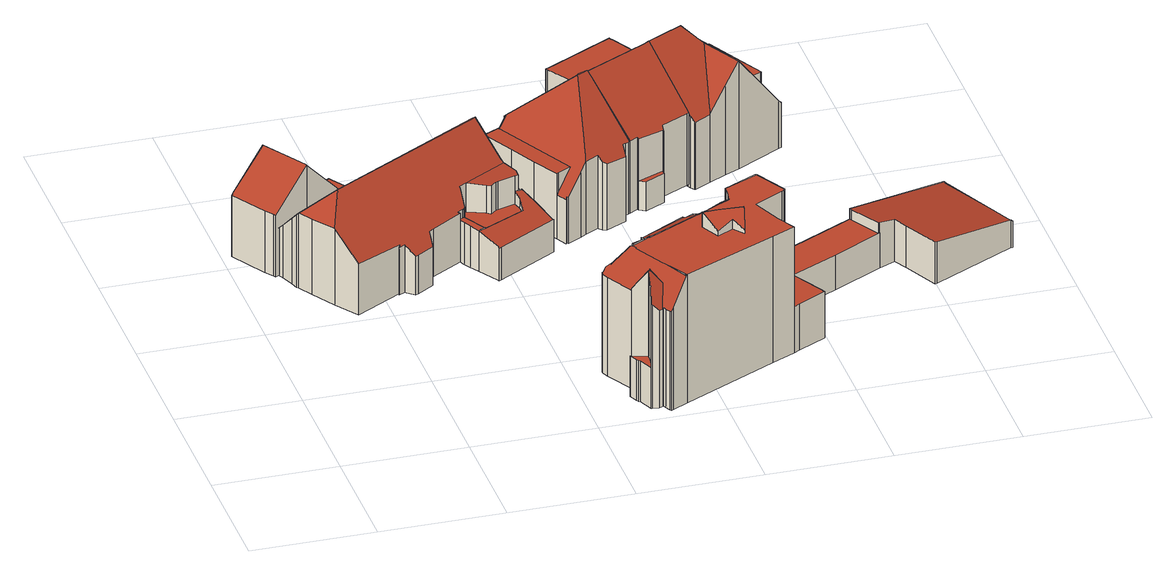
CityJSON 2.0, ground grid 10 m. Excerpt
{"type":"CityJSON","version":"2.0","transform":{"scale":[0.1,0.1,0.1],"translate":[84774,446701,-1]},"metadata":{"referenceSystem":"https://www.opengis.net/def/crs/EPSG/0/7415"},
"CityObjects":{
"building1":{"type":"Building","attributes":{"dak_type":"slanted","data_area":37.62,"data_coverage":0.921,"geconstateerd":false,"gid":18958356,"h_dak_50p":5.66,"h_dak_70p":6.56,"h_dak_max":7.99,"h_dak_min":1.88,"h_maaiveld":-0.335,"kas_warenhuis":false,"lod11_replace":false,"ondergronds_type":"above ground","oorspronkelijkbouwjaar":1932,"pw_actueel":"yes","pw_bron":"ahn3","reconstructie_methode":"tudelft3d-geoflow","reconstruction_skipped":false,"rmse_lod12":2.11,"rmse_lod13":1.17,"rmse_lod22":0.134,"rn":1,"status":"Pand in gebruik","t_run":71.69,"val3dity_codes_lod12":"[]","val3dity_codes_lod13":"[]","val3dity_codes_lod22":"[]"},"children":["building1-1"]},
"building1-1":{"type":"BuildingPart","parents":["building1"],"geometry":[{"type":"Solid","lod":"2.2","boundaries":[[[[0,1,2,3,4,5,6,7,8,9,10,11,12,13,14,15,16,17,18,19,20,21,22,23,24]],[[25,15,14,26]],[[26,14,13,27]],[[28,11,10,29]],[[29,10,9,30]],[[31,32,33,34]],[[35,7,6,36]],[[36,6,5,37]],[[38,1,0,39]],[[40,21,20,41]],[[42,18,17,43]],[[27,13,12,44]],[[45,44,12,11,28]],[[46,19,18,42]],[[47,22,21,40]],[[41,20,19,48]],[[48,19,46,49]],[[50,51,44,45]],[[52,8,7,35]],[[53,24,23,54]],[[54,23,22,47]],[[55,4,3,56]],[[57,2,1,38]],[[34,33,51,50]],[[58,16,15,25]],[[39,0,24,53]],[[30,9,8,52]],[[49,46,32,31]],[[43,17,16,58]],[[37,5,4,55]],[[56,3,2,57]],[[56,57,38,39,59,35,36,37,55]],[[39,53,54,47,40,41,48,49,31,34,50,45,28,29,30,52,35,59]],[[43,58,25,26,27,44,51,33,32,46,42]]]],"semantics":{"surfaces":[{"type":"GroundSurface"},{"type":"WallSurface","on_footprint_edge":true},{"type":"WallSurface","on_footprint_edge":false},{"type":"RoofSurface"}],"values":[[0,1,1,1,1,2,1,1,1,1,1,1,1,1,1,1,1,2,1,1,1,1,1,2,1,1,1,2,1,1,1,3,3,3]]}}]},
"building2":{"type":"Building","attributes":{"dak_type":"slanted","data_area":157.92,"data_coverage":0.937,"geconstateerd":false,"gid":18958360,"h_dak_50p":5.53,"h_dak_70p":6.46,"h_dak_max":8.09,"h_dak_min":2.4,"h_maaiveld":-0.313,"kas_warenhuis":false,"lod11_replace":false,"ondergronds_type":"above ground","oorspronkelijkbouwjaar":1885,"pw_actueel":"yes","pw_bron":"ahn3","reconstructie_methode":"tudelft3d-geoflow","reconstruction_skipped":false,"rmse_lod12":1.8,"rmse_lod13":2.68,"rmse_lod22":0.172,"rn":1,"status":"Pand in gebruik","t_run":231.83,"val3dity_codes_lod12":"[]","val3dity_codes_lod13":"[]","val3dity_codes_lod22":"[]"},"children":["building2-1"]},
"building2-1":{"type":"BuildingPart","parents":["building2"],"geometry":[{"type":"Solid","lod":"2.2","boundaries":[[[[60,61,62,63,64,65,66,67,68,69,70,22,71,72,73,74,75,76,77,78,79,80,81,82,83,84,85,86,87,88,89,90,91,92,93,94,95,96,97,98,99]],[[100,91,90,101]],[[102,63,62,103]],[[104,74,73,105]],[[106,69,68,107]],[[108,70,69,106]],[[109,97,96,110]],[[111,61,60,112]],[[113,95,94,114]],[[115,88,87,116]],[[115,117,118]],[[119,98,97,109]],[[120,99,98,119]],[[121,100,122,123]],[[124,92,91,100,121]],[[105,73,72,125]],[[116,87,86,126]],[[127,71,22,128]],[[126,86,85,129]],[[129,85,84,130]],[[131,77,76,132]],[[133,78,77,131]],[[134,135,136,137]],[[138,82,81,139]],[[140,64,63,102]],[[141,142,143,144]],[[145,146,147,148]],[[118,117,149,150]],[[151,152,153,154]],[[144,143,155,135,134]],[[154,153,155,143]],[[156,83,82,138]],[[139,81,80,157,158]],[[159,66,65,160]],[[161,162,163,164,165]],[[164,163,146,145]],[[166,167,79,78,133]],[[157,80,79,167]],[[168,169,170,171,172]],[[158,157,170,169]],[[150,149,173,152,151]],[[174,175,162,161]],[[103,62,61,111]],[[107,68,67,176]],[[125,72,71,127]],[[177,75,74,104]],[[132,76,75,177]],[[172,171,167,166]],[[128,22,70,108]],[[110,96,95,113]],[[101,90,89,178]],[[176,67,66,159]],[[160,65,64,140]],[[130,84,83,156]],[[148,147,173,149]],[[112,60,99,120]],[[178,89,88,115]],[[123,122,142,141]],[[179,180,181,182]],[[183,93,92,124]],[[182,181,184,185]],[[114,94,93,183]],[[185,184,175,174]],[[165,164,169,168]],[[137,136,180,179]],[[125,127,128,108,106,107,176,159,160,140,186,187,177,104,105]],[[150,151,154,143,142,122,100,101,178,115,118]],[[145,148,149,117,115,116,126,129,130,156,138,139,158,169,164]],[[167,171,170,157]],[[186,140,102,103]],[[188,189,131,132,177,187,186,103,111,112,120,119,109,110,113,114,183,124,121,123,141,144,134,137,179]],[[168,172,166,133,131,189,188,179,182,185,174,161,165]],[[180,136,135,155,153,152,173,147,146,163,162,175,184,181]]]],"semantics":{"surfaces":[{"type":"GroundSurface"},{"type":"WallSurface","on_footprint_edge":true},{"type":"WallSurface","on_footprint_edge":false},{"type":"RoofSurface"}],"values":[[0,1,1,1,1,1,1,1,1,1,2,1,1,2,1,1,1,1,1,1,1,1,2,1,1,2,2,2,2,2,2,1,1,1,2,2,1,1,2,2,2,2,1,1,1,1,1,2,1,1,1,1,1,1,2,1,1,2,2,1,2,1,2,2,2,3,3,3,3,3,3,3,3]]}}]},
"building3":{"type":"Building","attributes":{"dak_type":"horizontal","data_area":5.23,"data_coverage":0.896,"geconstateerd":false,"gid":11186728,"h_dak_50p":2.21,"h_dak_70p":2.27,"h_dak_max":2.45,"h_dak_min":2.02,"h_maaiveld":-0.223,"kas_warenhuis":false,"lod11_replace":false,"ondergronds_type":"above ground","oorspronkelijkbouwjaar":1981,"pw_actueel":"yes","pw_bron":"ahn3","reconstructie_methode":"tudelft3d-geoflow","reconstruction_skipped":false,"rmse_lod12":0.116,"rmse_lod13":0.123,"rmse_lod22":0.0246,"rn":1,"status":"Pand in gebruik","t_run":29.52,"val3dity_codes_lod12":"[]","val3dity_codes_lod13":"[]","val3dity_codes_lod22":"[]"},"children":["building3-1"]},
"building3-1":{"type":"BuildingPart","parents":["building3"],"geometry":[{"type":"Solid","lod":"2.2","boundaries":[[[[190,191,192,193,194,195,196,197]],[[198,190,199]],[[200,193,192,201]],[[201,192,191,202]],[[199,190,197,203]],[[202,191,190,198]],[[204,196,195,205]],[[205,195,194,206]],[[206,194,193,200]],[[203,197,196,204]],[[203,204,205,206,200,201,202,198,199]]]],"semantics":{"surfaces":[{"type":"GroundSurface"},{"type":"WallSurface","on_footprint_edge":true},{"type":"RoofSurface"}],"values":[[0,1,1,1,1,1,1,1,1,1,2]]}}]},
"building4":{"type":"Building","attributes":{"dak_type":"slanted","data_area":52.28,"data_coverage":0.889,"geconstateerd":false,"gid":18958358,"h_dak_50p":6.82,"h_dak_70p":7.7,"h_dak_max":10.42,"h_dak_min":3.73,"h_maaiveld":-0.103,"kas_warenhuis":false,"lod11_replace":false,"ondergronds_type":"above ground","oorspronkelijkbouwjaar":1917,"pw_actueel":"yes","pw_bron":"ahn3","reconstructie_methode":"tudelft3d-geoflow","reconstruction_skipped":false,"rmse_lod12":1.63,"rmse_lod13":2.03,"rmse_lod22":0.246,"rn":1,"status":"Pand in gebruik","t_run":90.82,"val3dity_codes_lod12":"[]","val3dity_codes_lod13":"[]","val3dity_codes_lod22":"[]"},"children":["building4-1"]},
"building4-1":{"type":"BuildingPart","parents":["building4"],"geometry":[{"type":"Solid","lod":"2.2","boundaries":[[[[207,208,209,210,211,212,213,214,215,216,217,218,219,220,221,222,223,224,225,226,227,228,229,230,231,232,233,234,235]],[[236,228,237]],[[238,232,231,239]],[[240,216,215,241]],[[242,233,232,238]],[[243,234,233,242]],[[244,235,234,243]],[[245,222,221,246]],[[247,223,222,245]],[[239,231,230,248]],[[249,217,216,240]],[[250,218,217,249]],[[251,209,208,252]],[[253,210,209,251]],[[254,212,211,255]],[[255,211,210,253]],[[256,225,224,257]],[[241,215,214,258]],[[259,219,218,250]],[[260,220,219,259]],[[261,220,260]],[[257,224,223,247]],[[262,226,225,256]],[[237,228,227,263]],[[264,229,228,236]],[[248,230,229,264]],[[263,227,226,262]],[[258,214,213,265]],[[265,213,212,254,266]],[[266,254,267,268]],[[252,208,207,269]],[[268,267,270]],[[269,207,235,244]],[[246,221,220,261]],[[248,264,236,237,263,262,271,272,273,274,275,276,277,269,244,243,242,238,239]],[[274,273,272,271,262,256,257,247,245,246,261,260,278]],[[258,265,266,268,270,279,259,250,249,240,241]],[[255,253,251,252,269,277,276,275,274,278,260,259,279,270,267,254]]]],"semantics":{"surfaces":[{"type":"GroundSurface"},{"type":"WallSurface","on_footprint_edge":true},{"type":"WallSurface","on_footprint_edge":false},{"type":"RoofSurface"}],"values":[[0,1,1,1,1,1,1,1,1,1,1,1,1,1,1,1,1,1,1,1,1,1,1,1,1,1,1,1,1,2,1,2,1,1,3,3,3,3]]}}]},
"building5":{"type":"Building","attributes":{"dak_type":"slanted","data_area":52.54,"data_coverage":0.912,"geconstateerd":false,"gid":18958361,"h_dak_50p":8.63,"h_dak_70p":8.98,"h_dak_max":10.36,"h_dak_min":2.39,"h_maaiveld":-0.11,"kas_warenhuis":false,"lod11_replace":false,"ondergronds_type":"above ground","oorspronkelijkbouwjaar":1917,"pw_actueel":"yes","pw_bron":"ahn3","reconstructie_methode":"tudelft3d-geoflow","reconstruction_skipped":false,"rmse_lod12":1.36,"rmse_lod13":1.05,"rmse_lod22":0.032,"rn":1,"status":"Pand in gebruik","t_run":78.81,"val3dity_codes_lod12":"[]","val3dity_codes_lod13":"[]","val3dity_codes_lod22":"[]"},"children":["building5-1"]},
"building5-1":{"type":"BuildingPart","parents":["building5"],"geometry":[{"type":"Solid","lod":"2.2","boundaries":[[[[280,281,282,283,284,285,286,287,288,289,290,291,292,293,294,228,295,226,296,224,223,297]],[[298,292,291,299]],[[300,293,292,298]],[[301,300,302,303]],[[304,224,296,305]],[[306,281,280,307]],[[307,280,297,308]],[[309,285,284,310]],[[305,296,226,262]],[[310,284,283,311]],[[262,226,295,312]],[[313,286,285,309]],[[236,228,294,314]],[[314,294,293,300,301]],[[315,289,288,316]],[[303,302,290,289,315]],[[317,223,224,304]],[[311,283,282,318]],[[316,288,287,319]],[[319,287,286,313]],[[308,297,223,317]],[[312,295,228,236]],[[318,282,281,306]],[[299,291,290,302]],[[305,320,321,322,311,318,306,307,308,317,304]],[[316,319,313,309,310,323,324,325,262,312,236,314,301,303,315]],[[299,302,300,298]],[[321,320,305,262,325,324,323,310,311,322]]]],"semantics":{"surfaces":[{"type":"GroundSurface"},{"type":"WallSurface","on_footprint_edge":true},{"type":"WallSurface","on_footprint_edge":false},{"type":"RoofSurface"}],"values":[[0,1,1,2,1,1,1,1,1,1,1,1,1,1,1,1,1,1,1,1,1,1,1,1,3,3,3,3]]}}]},
"building6":{"type":"Building","attributes":{"dak_type":"slanted","data_area":198.18,"data_coverage":0.923,"geconstateerd":false,"gid":18958605,"h_dak_50p":3.86,"h_dak_70p":10.69,"h_dak_max":12.07,"h_dak_min":2.35,"h_maaiveld":-0.216,"kas_warenhuis":false,"lod11_replace":false,"ondergronds_type":"above ground","oorspronkelijkbouwjaar":1906,"pw_actueel":"yes","pw_bron":"ahn3","reconstructie_methode":"tudelft3d-geoflow","reconstruction_skipped":false,"rmse_lod12":5.52,"rmse_lod13":0.764,"rmse_lod22":0.164,"rn":1,"status":"Pand in gebruik","t_run":331.21,"val3dity_codes_lod12":"[]","val3dity_codes_lod13":"[]","val3dity_codes_lod22":"[303]"},"children":["building6-1"]},
"building6-1":{"type":"BuildingPart","parents":["building6"],"geometry":[{"type":"Solid","lod":"2.2","boundaries":[[[[326,327,328,329,330,331,332,333,334,335,336,337,338,339,340,341,342,343,344,345,346,347,348,349,350,351,352,353,354,355,356,357,358,359,360,361,362,363,364,365,366,367,368,369,370,371,372,373,374,375,376,377,378,379,380,381,382]],[[383,364,363,384]],[[385,370,369,386]],[[387,349,348,388]],[[389,390,391,392]],[[393,346,345,390,389]],[[394,395,339,338,396]],[[397,336,335,398]],[[399,347,346,393]],[[400,401,402,403]],[[404,405,406]],[[407,341,340,408]],[[409,410,411]],[[412,413,405,414]],[[415,416,417,418]],[[419,343,342,420]],[[420,342,341,407]],[[421,422,423]],[[424,332,331,425]],[[426,334,333,427]],[[428,429,430,431]],[[403,402,432,433]],[[434,377,376,435]],[[436,373,372,437]],[[386,369,368,438]],[[439,367,366,440]],[[438,368,367,439]],[[441,328,327,442,443]],[[444,351,350,445]],[[396,338,337,446]],[[446,337,336,397]],[[398,335,334,426]],[[447,448,449]],[[450,451,452]],[[408,340,339,395]],[[384,363,362,453]],[[453,362,361,454]],[[390,345,344,455]],[[388,348,347,399]],[[455,344,343,419]],[[392,391,456,405,404]],[[457,458,429,428]],[[459,460,358,357,461]],[[435,376,375,462]],[[463,374,373,436]],[[464,462,375,374,463]],[[437,372,371,465]],[[440,366,365,466]],[[467,468,469,470]],[[470,469,462,464]],[[471,448,447]],[[472,357,356,473]],[[474,330,329,449]],[[475,353,352,476]],[[465,371,370,385]],[[445,350,349,387]],[[477,360,359,478]],[[479,454,361,360,477,480]],[[481,453,454,479]],[[482,378,377,434,483]],[[484,485,379,378,482]],[[486,355,354,487]],[[433,432,485,484]],[[487,354,353,475]],[[443,442,488,489]],[[449,329,328,441]],[[490,472,491,492]],[[461,357,472,490]],[[493,494,495,496]],[[496,495,460,459]],[[478,359,358,460]],[[497,498,499,500]],[[501,502,503,504,505]],[[506,507,508]],[[508,507,509,510]],[[473,356,355,486]],[[505,504,511]],[[492,491,511]],[[450,512,513,514]],[[514,513,498,497]],[[452,451,411,515]],[[512,450,423]],[[516,517,518,519]],[[476,520,521]],[[520,476,352,351,444]],[[510,509,522,523]],[[523,522,502,501]],[[483,434,453,481]],[[466,365,364,383,524]],[[524,383,468,467]],[[525,526,527,528]],[[528,527,458,457]],[[431,430,517,516]],[[519,518,526,525]],[[529,530,494,493]],[[422,421,530,529]],[[500,499,503,502]],[[531,532,410,409]],[[533,380,379,485]],[[489,488,401,400]],[[534,381,380,533]],[[535,326,382,536]],[[536,382,381,534]],[[442,327,326,535]],[[427,333,332,424]],[[425,331,330,474]],[[480,477,532,531]],[[413,412,537]],[[418,417,395,394]],[[538,539,416,415]],[[414,404,405,456,539,538]],[[405,404,414]],[[395,417,416,539,456,391,390,455,419,420,407,408]],[[406,393,389,392,404]],[[462,469,468,383,384,453,454,453,434,435]],[[500,502,522,509,507,540,541,542,543,471,447,449,441,443,489,400,403,433,484,482,483,481,479,480,531,409,411,451,450,514,497],[429,458,527,526,518,517,430]],[[544,545,546,547,521,520,444,445,387,388,399,393,406,405,413,537,398,426,427,424,425,474,449,448,471,543,542,541,540,507,506]],[[511,504,503,499,498,513,512,423,422,529,493,496,459,461,490,492]],[[524,467,470,464,463,436,437,465,385,386,438,439,440,466]],[[519,525,528,457,428,431,516]],[[494,530,421,423,450,452,515,411,410,532,477,478,460,495]],[[442,535,536,534,533,485,432,402,401,488]],[[547,546,545,544,506,508,510,523,501,505,511,491,472,473,486,487,475,476,521]],[[412,414,538,415,418,394,396,446,397,398,537]]]],"semantics":{"surfaces":[{"type":"GroundSurface"},{"type":"WallSurface","on_footprint_edge":true},{"type":"WallSurface","on_footprint_edge":false},{"type":"RoofSurface"}],"values":[[0,1,1,1,2,1,1,1,1,2,2,1,2,2,2,1,1,2,1,1,2,2,1,1,1,1,1,1,1,1,1,1,2,2,1,1,1,1,1,1,2,2,1,1,1,1,1,1,2,2,2,1,1,1,1,1,1,1,2,1,1,1,2,1,2,1,2,1,2,2,1,2,2,2,2,1,2,2,2,2,2,2,2,2,1,2,2,2,1,2,2,2,2,2,2,2,2,2,1,2,1,1,1,1,1,1,2,2,2,2,2,2,3,3,3,3,3,3,3,3,3,3,3,3]]}}]},
"building7":{"type":"Building","attributes":{"dak_type":"slanted","data_area":76.31,"data_coverage":0.921,"geconstateerd":false,"gid":18958362,"h_dak_50p":7.2,"h_dak_70p":8.18,"h_dak_max":10.36,"h_dak_min":3.61,"h_maaiveld":-0.254,"kas_warenhuis":false,"lod11_replace":false,"ondergronds_type":"above ground","oorspronkelijkbouwjaar":1917,"pw_actueel":"yes","pw_bron":"ahn3","reconstructie_methode":"tudelft3d-geoflow","reconstruction_skipped":false,"rmse_lod12":1.91,"rmse_lod13":1.65,"rmse_lod22":0.207,"rn":1,"status":"Pand in gebruik","t_run":108.96,"val3dity_codes_lod12":"[]","val3dity_codes_lod13":"[]","val3dity_codes_lod22":"[]"},"children":["building7-1"]},
"building7-1":{"type":"BuildingPart","parents":["building7"],"geometry":[{"type":"Solid","lod":"2.2","boundaries":[[[[548,549,550,551,552,553,554,555,556,557,558,559,560,561,562,563,564,565,566,567]],[[568,553,552,569]],[[310,556,555,309]],[[570,557,556,310]],[[571,572,573,574]],[[575,560,559,576]],[[569,552,551,577]],[[576,559,558,578]],[[579,554,553,568]],[[309,555,554,579]],[[580,566,565,573]],[[578,558,557,570]],[[574,573,565,564,581,582]],[[583,561,560,575]],[[577,551,550,584]],[[585,562,561,583]],[[572,571,586]],[[587,567,566,580]],[[588,548,567,587]],[[584,550,549,589]],[[589,549,548,588]],[[582,581,590,591]],[[591,590,592]],[[593,563,562,585]],[[581,564,563,593]],[[594,595,596,597,598,599,600,310,309,579,568,569,577]],[[589,601,596,595,594,577,584]],[[582,591,592,586,571,574]],[[581,593,585,583,575,602,598,597,596,601,589,588,587,580,573,572,586,592,590]],[[602,575,576,578,570,310,600,599,598]]]],"semantics":{"surfaces":[{"type":"GroundSurface"},{"type":"WallSurface","on_footprint_edge":true},{"type":"WallSurface","on_footprint_edge":false},{"type":"RoofSurface"}],"values":[[0,1,1,1,2,1,1,1,1,1,1,1,1,1,1,1,2,1,1,1,1,2,2,1,1,3,3,3,3,3]]}}]}
},
"vertices":[
[60,296,7],[31,279,7],[30,281,7],[25,288,7],[8,317,7],[9,317,7],[9,318,7],[37,334,7],[62,349,7],[72,355,7],[78,359,7],[79,358,7],[81,360,7],[98,370,7],[99,371,7],[100,369,7],[107,358,7],[108,356,7],[107,356,7],[88,344,7],[92,336,7],[93,334,7],[102,321,7],[100,320,7],[99,319,7],[100,369,29],[99,371,29],[98,370,29],[79,358,39],[78,359,39],[72,355,47],[88,345,38],[88,345,29],[87,348,29],[87,348,37],[37,334,89],[9,318,61],[9,317,61],[31,279,60],[60,296,89],[93,334,39],[92,336,39],[107,356,29],[108,356,29],[81,360,29],[81,360,36],[88,344,29],[102,321,39],[88,344,39],[88,344,38],[82,359,36],[82,359,29],[62,349,58],[99,319,43],[100,320,42],[8,317,60],[25,288,60],[30,281,60],[107,358,29],[60,298,89],
[113,230,7],[75,209,7],[62,228,7],[50,247,7],[43,259,7],[42,260,7],[40,266,7],[36,277,7],[34,281,7],[70,302,7],[95,317,7],[104,322,7],[176,363,7],[178,364,7],[180,362,7],[200,329,7],[213,307,7],[215,305,7],[216,303,7],[221,293,7],[224,287,7],[225,286,7],[232,273,7],[239,258,7],[240,257,7],[191,228,7],[189,227,7],[189,228,7],[179,245,7],[174,252,7],[171,258,7],[169,262,7],[144,247,7],[140,245,7],[140,241,7],[140,235,7],[126,226,7],[124,225,7],[117,231,7],[112,228,7],[169,262,43],[171,258,43],[50,247,72],[62,228,73],[180,362,50],[178,364,47],[70,302,48],[34,281,48],[95,317,47],[124,225,40],[126,226,40],[75,209,51],[113,230,49],[140,235,40],[140,241,45],[179,245,42],[189,228,36],[180,245,42],[180,245,43],[117,231,48],[112,228,48],[169,262,49],[168,263,43],[168,263,50],[144,247,48],[176,363,47],[189,227,35],[104,322,47],[102,321,47],[191,228,35],[240,257,35],[215,305,61],[213,307,64],[216,303,61],[174,267,50],[174,267,36],[174,280,36],[174,280,61],[232,273,41],[225,286,46],[43,259,72],[172,265,50],[172,265,43],[173,266,43],[173,266,50],[220,278,45],[220,278,36],[219,266,36],[219,266,41],[184,247,42],[184,247,43],[183,248,43],[183,248,36],[174,264,36],[174,264,43],[173,266,36],[239,258,35],[224,287,42],[224,287,47],[40,266,64],[42,260,70],[204,281,60],[204,281,36],[218,285,36],[218,285,47],[218,285,60],[221,293,60],[221,293,49],[221,286,60],[221,286,47],[221,286,43],[221,292,48],[221,292,60],[184,247,36],[202,280,60],[202,280,36],[36,277,52],[200,329,89],[174,252,43],[180,284,61],[180,284,36],[194,278,36],[194,278,60],[140,245,48],[197,276,36],[197,276,60],[72,254,90],[198,328,89],[185,287,61],[214,304,61],
[180,394,8],[180,395,8],[206,409,8],[207,408,8],[216,393,8],[215,392,8],[189,378,8],[188,379,8],[180,394,30],[180,394,31],[207,408,31],[206,409,30],[180,395,30],[188,379,34],[189,378,34],[215,392,34],[216,393,34],
[269,271,9],[264,268,9],[253,262,9],[252,263,9],[251,262,9],[247,271,9],[235,293,9],[224,315,9],[211,340,9],[211,341,9],[212,342,9],[224,348,9],[224,347,9],[230,350,9],[229,351,9],[266,370,9],[267,371,9],[268,369,9],[285,337,9],[288,332,9],[290,328,9],[309,292,9],[308,291,9],[305,290,9],[303,289,9],[303,281,9],[286,273,9],[283,274,9],[280,277,9],[309,292,71],[309,292,72],[303,281,65],[303,289,71],[211,341,65],[211,340,65],[286,273,66],[283,274,68],[280,277,72],[266,370,72],[229,351,73],[267,371,72],[305,290,71],[212,342,65],[224,348,65],[253,262,49],[264,268,65],[252,263,49],[247,271,47],[251,262,47],[285,337,108],[268,369,73],[224,315,65],[224,347,65],[230,350,74],[230,350,73],[288,332,113],[290,328,109],[308,291,71],[235,293,65],[247,271,65],[248,272,49],[248,272,65],[269,271,72],[259,278,65],[288,331,113],[287,331,114],[280,328,114],[279,327,114],[272,285,83],[271,281,79],[270,275,75],[277,328,112],[255,286,65],
[325,401,9],[325,400,9],[327,397,9],[337,376,9],[344,361,9],[363,321,9],[363,320,9],[361,319,9],[339,308,9],[339,304,9],[338,304,9],[338,300,9],[322,292,9],[317,295,9],[316,296,9],[306,298,9],[280,347,9],[270,372,9],[322,292,34],[338,300,34],[317,295,34],[317,295,70],[338,304,34],[338,304,69],[268,369,96],[280,347,97],[325,400,96],[325,401,96],[270,372,96],[363,321,71],[344,361,113],[337,376,97],[306,298,77],[363,320,71],[316,296,71],[339,304,68],[339,308,71],[267,371,96],[327,397,96],[361,319,71],[281,348,97],[333,375,97],[335,376,97],[343,360,113],[324,350,113],[289,332,113],
[375,66,8],[370,63,8],[351,54,8],[273,15,8],[261,9,8],[259,8,8],[258,9,8],[256,13,8],[255,16,8],[254,16,8],[254,15,8],[251,14,8],[246,15,8],[245,15,8],[240,27,8],[239,27,8],[239,28,8],[238,29,8],[235,36,8],[236,36,8],[242,43,8],[241,44,8],[227,70,8],[225,75,8],[225,76,8],[226,76,8],[228,77,8],[231,78,8],[233,80,8],[253,90,8],[254,89,8],[260,93,8],[298,113,8],[313,120,8],[337,133,8],[364,146,8],[365,146,8],[400,165,8],[450,191,8],[535,234,8],[536,234,8],[536,232,8],[568,167,8],[569,166,8],[568,166,8],[500,131,8],[499,131,8],[485,160,8],[479,171,8],[466,165,8],[425,143,8],[379,120,8],[378,119,8],[378,118,8],[397,81,8],[397,80,8],[398,78,8],[450,191,38],[400,165,38],[568,166,32],[569,166,31],[225,75,93],[227,70,93],[236,36,101],[236,36,43],[248,32,43],[248,32,117],[242,43,94],[245,15,98],[245,15,43],[246,15,97],[254,15,92],[254,16,92],[241,44,93],[362,80,116],[362,80,48],[352,104,48],[352,104,116],[249,32,117],[249,32,96],[250,40,105],[239,27,43],[240,27,43],[337,127,116],[337,127,102],[335,116,116],[250,31,117],[250,31,97],[249,32,118],[248,31,117],[248,31,43],[247,23,43],[247,23,107],[238,29,43],[239,28,43],[313,106,114],[313,106,115],[315,106,116],[258,9,93],[259,8,93],[255,16,93],[256,13,93],[325,73,125],[325,73,117],[332,64,117],[332,64,120],[376,117,47],[376,117,116],[379,120,38],[425,143,38],[485,160,44],[499,131,44],[568,167,31],[536,232,32],[536,234,32],[351,54,117],[370,63,48],[370,63,117],[226,76,95],[225,76,94],[251,14,92],[272,16,119],[272,16,118],[273,15,119],[315,105,117],[327,111,117],[327,111,118],[365,146,38],[364,146,38],[235,36,43],[249,32,43],[312,66,121],[312,66,117],[298,113,109],[298,113,93],[260,93,108],[466,165,38],[479,171,44],[466,165,47],[500,131,44],[535,234,32],[451,189,47],[451,189,38],[465,165,38],[465,165,47],[263,35,118],[260,93,95],[254,89,95],[261,9,96],[231,78,95],[228,77,95],[337,133,94],[313,120,93],[364,146,116],[337,133,116],[365,146,116],[378,119,116],[379,120,116],[378,118,116],[378,118,47],[253,90,95],[233,80,95],[369,65,48],[369,65,117],[260,93,109],[261,85,107],[261,85,112],[305,110,112],[305,110,103],[300,112,95],[300,112,109],[308,101,117],[308,101,116],[305,100,116],[305,100,117],[262,77,119],[262,77,118],[262,77,116],[262,79,115],[262,79,117],[246,69,118],[246,68,118],[246,68,120],[247,69,118],[247,69,120],[262,80,115],[315,105,116],[309,102,116],[309,102,117],[335,116,117],[336,79,129],[336,79,117],[336,81,117],[336,81,130],[228,77,98],[233,74,103],[257,74,118],[257,74,119],[450,191,47],[317,82,130],[317,82,117],[304,82,117],[304,82,130],[308,108,113],[308,108,107],[337,132,116],[337,132,95],[397,81,48],[397,80,48],[375,66,48],[398,78,48],[258,28,107],[249,31,118],[249,31,43],[248,65,118],[248,64,118],[261,38,118],[262,37,118],[245,70,117],[242,70,114],[234,73,105],[233,73,104],
[443,355,7],[406,335,7],[394,329,7],[380,322,7],[367,315,7],[366,315,7],[364,318,7],[363,321,7],[344,361,7],[325,401,7],[327,401,7],[345,411,7],[382,431,7],[400,440,7],[401,440,7],[401,439,7],[409,424,7],[435,374,7],[445,357,7],[445,356,7],[366,315,65],[367,315,65],[325,401,72],[434,373,64],[434,373,48],[435,374,46],[435,374,64],[382,431,72],[345,411,72],[380,322,65],[327,401,72],[364,318,69],[445,357,46],[409,424,47],[409,424,64],[400,440,47],[394,329,84],[401,440,47],[422,368,64],[445,356,46],[443,355,48],[406,335,100],[408,424,48],[408,424,64],[397,417,64],[401,439,47],[381,326,68],[381,327,69],[389,369,100],[385,370,103],[373,376,113],[357,368,113],[345,361,113],[405,336,100],[382,429,73]
]}
